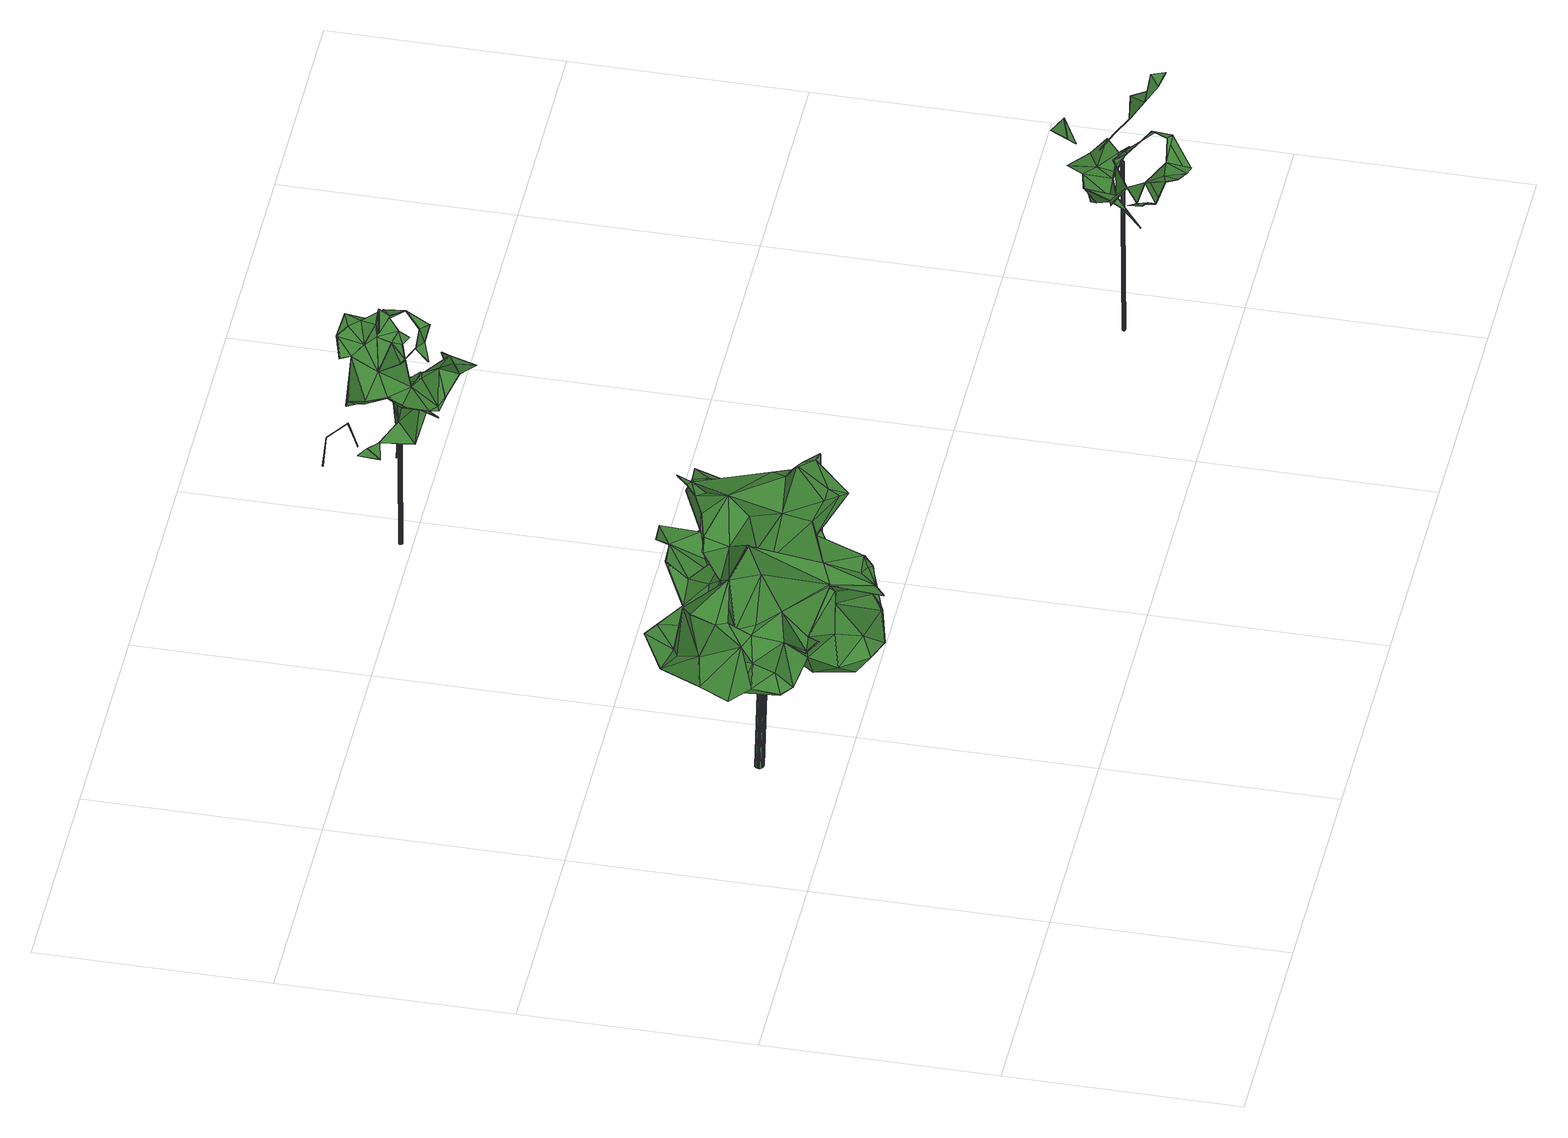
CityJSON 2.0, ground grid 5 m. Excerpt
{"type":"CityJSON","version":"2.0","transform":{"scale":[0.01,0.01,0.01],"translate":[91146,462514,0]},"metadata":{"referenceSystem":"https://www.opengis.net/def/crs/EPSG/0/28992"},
"CityObjects":{
"tree1":{"type":"SolitaryVegetationObject","attributes":{"gtid":67,"crown_width_m":5.09,"crown_median_z":5.43,"trunk_H_m":5.1,"trunk_DBH_m":0.188,"trunk_radius_m":0.0938,"trunk_base_height_m":0.33,"original_gtid":"68"},"geometry":[{"type":"Solid","lod":"3","boundaries":[[[[0,1,2]],[[3,4,5]],[[6,7,8]],[[9,10,11]],[[12,13,14]],[[15,16,17]],[[18,19,20]],[[21,22,23]],[[24,25,26]],[[27,28,29]],[[30,28,27]],[[31,32,33]],[[34,30,0]],[[35,36,37]],[[38,39,40]],[[27,29,1]],[[27,1,30]],[[21,41,42]],[[43,44,7]],[[45,46,47]],[[48,49,50]],[[33,51,52]],[[53,20,19]],[[18,20,54]],[[55,56,57]],[[58,53,19]],[[59,60,61]],[[62,63,64]],[[65,66,37]],[[67,25,68]],[[7,69,70]],[[35,37,71]],[[72,73,74]],[[73,75,74]],[[10,9,76]],[[77,78,79]],[[80,81,82]],[[83,84,85]],[[86,87,88]],[[89,90,47]],[[91,87,92]],[[46,93,94]],[[38,40,95]],[[96,89,47]],[[97,36,98]],[[29,98,36]],[[30,1,0]],[[99,92,86]],[[100,101,102]],[[103,104,105]],[[52,106,107]],[[108,109,15]],[[33,32,51]],[[58,105,110]],[[105,111,110]],[[80,112,113]],[[47,97,114]],[[115,116,117]],[[118,119,120]],[[29,121,98]],[[122,123,31]],[[124,125,107]],[[19,126,58]],[[127,128,129]],[[130,24,26]],[[57,56,131]],[[58,126,105]],[[16,109,78]],[[132,133,134]],[[55,135,23]],[[107,136,124]],[[54,22,21]],[[64,126,38]],[[39,38,126]],[[39,126,19]],[[53,54,20]],[[53,137,54]],[[138,91,88]],[[138,139,91]],[[140,141,142]],[[143,144,145]],[[69,44,146]],[[67,83,25]],[[16,78,17]],[[147,148,81]],[[31,149,150]],[[54,137,22]],[[22,137,23]],[[81,80,113]],[[151,149,31]],[[50,152,153]],[[91,92,99]],[[51,32,154]],[[155,115,117]],[[58,110,56]],[[42,41,10]],[[67,156,83]],[[108,79,78]],[[157,79,108]],[[135,41,23]],[[21,23,41]],[[158,159,160]],[[118,88,87]],[[147,161,162]],[[163,161,147]],[[121,164,98]],[[165,34,71]],[[165,71,37]],[[166,167,168]],[[83,169,84]],[[170,132,171]],[[172,24,130]],[[118,173,88]],[[174,48,141]],[[175,176,66]],[[177,178,179]],[[180,146,44]],[[122,31,33]],[[150,149,181]],[[38,95,64]],[[37,66,165]],[[182,78,77]],[[17,78,182]],[[58,56,55]],[[123,183,13]],[[70,115,155]],[[184,115,70]],[[51,106,52]],[[51,4,106]],[[154,4,51]],[[137,53,23]],[[34,0,2]],[[2,1,34]],[[185,178,122]],[[145,179,186]],[[144,143,187]],[[180,44,43]],[[186,188,187]],[[115,172,116]],[[142,189,190]],[[93,191,192]],[[93,192,193]],[[65,37,36]],[[108,78,109]],[[194,195,196]],[[194,196,197]],[[198,112,93]],[[151,181,149]],[[198,113,112]],[[98,164,97]],[[97,164,114]],[[123,199,200]],[[178,186,179]],[[103,63,62]],[[201,169,202]],[[203,202,169]],[[14,199,179]],[[204,205,206]],[[207,208,209]],[[29,36,35]],[[96,210,211]],[[45,212,43]],[[77,190,213]],[[77,142,190]],[[121,45,164]],[[45,114,164]],[[186,187,143]],[[17,214,215]],[[205,128,127]],[[181,216,150]],[[217,85,5]],[[70,155,218]],[[219,220,62]],[[220,221,62]],[[14,13,222]],[[223,224,225]],[[97,226,36]],[[65,36,226]],[[18,39,19]],[[48,227,49]],[[176,175,228]],[[17,75,15]],[[15,75,108]],[[95,229,64]],[[147,81,72]],[[72,81,73]],[[81,113,73]],[[111,104,230]],[[225,188,186]],[[121,29,212]],[[102,101,163]],[[17,231,75]],[[215,231,17]],[[171,191,232]],[[205,102,206]],[[187,9,179]],[[187,179,144]],[[182,77,213]],[[143,145,186]],[[76,9,187]],[[34,68,30]],[[31,150,233]],[[145,144,179]],[[100,102,205]],[[203,169,156]],[[11,234,134]],[[152,235,193]],[[49,152,50]],[[235,152,49]],[[26,139,130]],[[157,174,79]],[[157,90,174]],[[184,236,172]],[[237,238,239]],[[240,241,242]],[[178,223,243]],[[153,244,50]],[[85,217,120]],[[40,39,18]],[[235,93,193]],[[90,74,245]],[[246,61,247]],[[91,99,88]],[[248,42,249]],[[219,117,220]],[[117,250,220]],[[43,46,45]],[[109,16,15]],[[177,179,123]],[[14,179,9]],[[120,119,85]],[[177,123,178]],[[251,232,252]],[[132,134,171]],[[180,43,212]],[[57,131,181]],[[91,139,87]],[[253,13,183]],[[96,47,210]],[[247,165,66]],[[32,120,254]],[[32,254,154]],[[245,74,65]],[[119,25,85]],[[142,141,189]],[[217,5,255]],[[205,256,128]],[[48,189,141]],[[255,5,4]],[[184,180,28]],[[70,69,146]],[[180,70,146]],[[180,184,70]],[[44,69,7]],[[186,178,243]],[[178,123,122]],[[67,68,60]],[[50,248,48]],[[235,257,93]],[[213,258,182]],[[73,157,75]],[[174,96,48]],[[10,249,42]],[[64,219,62]],[[259,200,199]],[[139,119,87]],[[244,260,171]],[[216,221,220]],[[86,88,99]],[[87,119,118]],[[172,115,184]],[[77,140,142]],[[222,13,253]],[[56,110,131]],[[110,111,131]],[[175,66,65]],[[74,90,113]],[[261,168,167]],[[94,262,46]],[[221,103,62]],[[237,223,238]],[[252,232,191]],[[162,6,191]],[[255,4,154]],[[245,97,47]],[[80,82,112]],[[245,47,90]],[[82,162,112]],[[156,169,83]],[[207,263,205]],[[209,263,207]],[[123,179,199]],[[171,192,191]],[[213,190,264]],[[121,212,45]],[[265,176,228]],[[65,231,175]],[[67,60,228]],[[211,266,96]],[[227,96,266]],[[267,96,227]],[[267,227,48]],[[267,48,96]],[[268,183,200]],[[94,93,257]],[[266,94,257]],[[266,211,94]],[[266,257,227]],[[269,270,13]],[[210,262,211]],[[136,240,237]],[[271,240,136]],[[249,10,76]],[[90,89,174]],[[96,174,89]],[[40,229,95]],[[227,257,235]],[[227,235,49]],[[162,148,147]],[[270,57,272]],[[151,272,181]],[[107,125,52]],[[271,136,107]],[[85,84,5]],[[197,160,159]],[[197,273,160]],[[126,64,63]],[[180,212,28]],[[74,75,231]],[[74,231,65]],[[269,111,57]],[[25,83,85]],[[215,201,274]],[[11,10,41]],[[188,275,261]],[[157,108,75]],[[79,174,141]],[[140,79,141]],[[271,3,276]],[[24,30,68]],[[24,68,25]],[[60,68,34]],[[4,3,271]],[[204,206,198]],[[102,72,206]],[[196,195,277]],[[72,198,206]],[[14,11,278]],[[57,181,272]],[[151,270,272]],[[17,167,214]],[[26,119,139]],[[25,119,26]],[[105,104,55]],[[259,253,200]],[[270,269,57]],[[279,196,277]],[[279,197,196]],[[222,259,199]],[[222,199,14]],[[138,280,139]],[[234,171,134]],[[40,251,229]],[[28,212,29]],[[281,246,247]],[[255,154,254]],[[220,250,216]],[[282,197,159]],[[217,254,120]],[[45,47,114]],[[9,11,14]],[[193,192,171]],[[3,84,169]],[[191,8,252]],[[221,104,103]],[[230,104,221]],[[77,79,140]],[[261,283,188]],[[111,216,181]],[[47,46,262]],[[218,229,251]],[[155,229,218]],[[219,64,229]],[[252,8,7]],[[6,8,191]],[[117,229,155]],[[117,219,229]],[[147,102,163]],[[215,175,231]],[[264,258,213]],[[215,274,175]],[[14,278,12]],[[147,72,102]],[[12,269,13]],[[182,167,17]],[[60,59,265]],[[247,34,165]],[[200,183,123]],[[118,233,216]],[[150,216,233]],[[76,261,258]],[[230,221,216]],[[111,181,131]],[[248,284,48]],[[249,284,248]],[[211,262,94]],[[189,284,249]],[[48,284,189]],[[18,170,40]],[[251,40,170]],[[18,54,170]],[[122,238,185]],[[232,170,171]],[[251,170,232]],[[258,167,182]],[[261,167,258]],[[82,148,162]],[[81,148,82]],[[6,43,7]],[[136,237,124]],[[55,12,135]],[[278,134,12]],[[135,12,134]],[[269,12,55]],[[105,55,111]],[[57,111,55]],[[55,23,285]],[[55,285,58]],[[230,216,111]],[[76,258,264]],[[187,283,286]],[[198,72,113]],[[72,74,113]],[[189,264,190]],[[50,244,248]],[[173,117,138]],[[24,172,236]],[[24,236,30]],[[203,201,202]],[[6,204,43]],[[60,265,228]],[[156,67,228]],[[156,228,175]],[[41,234,11]],[[46,204,198]],[[93,46,198]],[[188,224,275]],[[276,169,201]],[[240,242,237]],[[275,237,242]],[[275,242,168]],[[54,133,170]],[[162,191,93]],[[287,122,33]],[[157,113,90]],[[255,254,217]],[[31,118,32]],[[31,233,118]],[[66,281,247]],[[268,200,253]],[[222,253,259]],[[241,276,201]],[[201,242,241]],[[287,238,122]],[[245,226,97]],[[65,226,245]],[[268,253,183]],[[265,59,176]],[[118,120,32]],[[238,223,288]],[[238,288,185]],[[223,237,275]],[[161,208,207]],[[111,269,104]],[[225,224,188]],[[205,161,207]],[[289,252,7]],[[70,218,289]],[[70,289,7]],[[251,252,289]],[[251,289,218]],[[66,176,281]],[[176,290,281]],[[176,59,290]],[[290,246,281]],[[290,59,246]],[[256,205,263]],[[256,263,291]],[[291,263,209]],[[292,127,129]],[[30,236,28]],[[184,28,236]],[[287,33,52]],[[168,242,201]],[[107,4,271]],[[107,106,4]],[[287,52,125]],[[58,285,53]],[[23,53,285]],[[287,239,238]],[[241,271,276]],[[241,240,271]],[[234,54,21]],[[133,54,234]],[[244,153,260]],[[234,42,248]],[[193,260,152]],[[153,152,260]],[[248,244,171]],[[43,204,46]],[[29,71,1]],[[29,35,71]],[[1,71,34]],[[243,225,186]],[[261,286,283]],[[187,188,283]],[[76,187,286]],[[3,5,84]],[[261,76,286]],[[261,275,168]],[[125,239,287]],[[125,124,239]],[[124,237,239]],[[288,223,178]],[[288,178,185]],[[59,61,246]],[[135,234,41]],[[234,135,133]],[[234,21,42]],[[248,171,234]],[[151,13,270]],[[31,13,151]],[[123,13,31]],[[87,86,92]],[[195,160,277]],[[292,293,100]],[[291,129,256]],[[274,201,294]],[[210,47,262]],[[243,223,225]],[[117,173,250]],[[292,100,127]],[[73,113,157]],[[282,159,158]],[[162,161,205]],[[170,133,132]],[[60,34,61]],[[247,61,34]],[[171,260,193]],[[11,134,278]],[[197,282,194]],[[279,273,197]],[[173,138,88]],[[282,158,195]],[[282,195,194]],[[139,280,130]],[[158,160,195]],[[216,173,118]],[[249,295,189]],[[264,189,295]],[[269,55,104]],[[250,173,216]],[[168,201,296]],[[166,296,167]],[[166,168,296]],[[172,130,280]],[[116,172,280]],[[223,275,224]],[[126,297,105]],[[63,297,126]],[[103,297,63]],[[161,101,208]],[[127,100,205]],[[6,205,204]],[[162,205,6]],[[161,163,101]],[[214,167,296]],[[129,209,292]],[[129,291,209]],[[215,296,201]],[[214,296,215]],[[128,256,129]],[[76,264,295]],[[76,295,249]],[[93,112,162]],[[276,3,169]],[[175,294,156]],[[277,298,279]],[[273,298,160]],[[279,298,273]],[[277,160,298]],[[135,134,133]],[[293,101,100]],[[292,101,293]],[[208,101,209]],[[209,101,292]],[[103,105,297]],[[274,294,175]],[[138,117,116]],[[138,116,280]],[[203,294,201]],[[203,156,294]],[[299,300,301]],[[299,301,302]],[[302,301,303]],[[302,303,304]],[[301,300,305]],[[301,305,303]],[[303,305,306]],[[303,306,304]],[[305,300,307]],[[305,307,306]],[[306,307,308]],[[306,308,304]],[[307,300,309]],[[307,309,308]],[[308,309,310]],[[308,310,304]],[[309,300,311]],[[309,311,310]],[[310,311,312]],[[310,312,304]],[[311,300,313]],[[311,313,312]],[[312,313,314]],[[312,314,304]],[[313,300,315]],[[313,315,314]],[[314,315,316]],[[314,316,304]],[[315,300,317]],[[315,317,316]],[[316,317,318]],[[316,318,304]],[[317,300,319]],[[317,319,318]],[[318,319,320]],[[318,320,304]],[[319,300,321]],[[319,321,320]],[[320,321,322]],[[320,322,304]],[[321,300,323]],[[321,323,322]],[[322,323,324]],[[322,324,304]],[[323,300,325]],[[323,325,324]],[[324,325,326]],[[324,326,304]],[[325,300,327]],[[325,327,326]],[[326,327,328]],[[326,328,304]],[[327,300,329]],[[327,329,328]],[[328,329,330]],[[328,330,304]],[[329,300,331]],[[329,331,330]],[[330,331,332]],[[330,332,304]],[[331,300,333]],[[331,333,332]],[[332,333,334]],[[332,334,304]],[[333,300,335]],[[333,335,334]],[[334,335,336]],[[334,336,304]],[[335,300,337]],[[335,337,336]],[[336,337,338]],[[336,338,304]],[[337,300,339]],[[337,339,338]],[[338,339,340]],[[338,340,304]],[[339,300,341]],[[339,341,340]],[[340,341,342]],[[340,342,304]],[[341,300,343]],[[341,343,342]],[[342,343,344]],[[342,344,304]],[[343,300,345]],[[343,345,344]],[[344,345,346]],[[344,346,304]],[[345,300,347]],[[345,347,346]],[[346,347,348]],[[346,348,304]],[[347,300,299]],[[347,299,348]],[[348,299,302]],[[348,302,304]]]]}]},
"tree2":{"type":"SolitaryVegetationObject","attributes":{"gtid":82,"crown_width_m":2.53,"crown_median_z":4.56,"trunk_H_m":4.2,"trunk_DBH_m":0.0757,"trunk_radius_m":0.0379,"trunk_base_height_m":0.36,"original_gtid":"84"},"geometry":[{"type":"Solid","lod":"3","boundaries":[[[[349,350,351]],[[352,353,354]],[[355,356,357]],[[358,359,360]],[[361,362,363]],[[364,365,366]],[[367,368,369]],[[367,369,370]],[[371,372,373]],[[374,363,362]],[[375,376,377]],[[378,379,380]],[[381,382,360]],[[369,382,381]],[[383,372,384]],[[385,386,387]],[[388,389,390]],[[391,392,393]],[[394,395,396]],[[397,398,399]],[[400,401,402]],[[403,404,405]],[[406,407,408]],[[409,410,411]],[[362,412,387]],[[413,354,353]],[[414,357,415]],[[394,416,417]],[[418,419,415]],[[355,384,420]],[[421,376,422]],[[423,420,384]],[[424,425,426]],[[396,427,417]],[[428,429,430]],[[431,432,433]],[[357,414,373]],[[366,365,392]],[[434,435,436]],[[437,438,439]],[[423,440,413]],[[441,442,443]],[[444,445,429]],[[430,429,445]],[[350,349,367]],[[426,446,355]],[[401,356,402]],[[447,394,396]],[[434,436,394]],[[360,359,448]],[[404,411,397]],[[400,402,356]],[[449,358,450]],[[451,425,452]],[[430,445,453]],[[400,356,448]],[[451,454,455]],[[396,395,456]],[[396,417,447]],[[457,407,458]],[[459,435,434]],[[460,363,461]],[[361,363,460]],[[462,463,381]],[[440,464,413]],[[423,464,440]],[[465,466,467]],[[468,469,461]],[[362,470,441]],[[471,419,413]],[[418,413,419]],[[387,472,473]],[[474,442,441]],[[475,476,393]],[[376,375,422]],[[365,364,477]],[[463,478,370]],[[366,479,393]],[[480,481,482]],[[483,480,482]],[[484,485,435]],[[486,422,377]],[[486,487,469]],[[408,407,457]],[[449,357,401]],[[488,465,467]],[[414,489,371]],[[421,468,376]],[[415,352,354]],[[487,461,469]],[[357,356,401]],[[415,490,352]],[[383,384,355]],[[371,373,414]],[[490,415,357]],[[461,353,460]],[[476,491,366]],[[366,393,476]],[[373,383,357]],[[492,450,490]],[[493,494,457]],[[457,494,408]],[[411,495,409]],[[406,458,407]],[[496,409,497]],[[378,498,379]],[[388,499,389]],[[468,363,374]],[[460,353,390]],[[379,500,380]],[[483,501,352]],[[502,410,368]],[[421,422,486]],[[481,503,425]],[[452,425,503]],[[462,478,463]],[[473,472,504]],[[441,505,362]],[[480,352,481]],[[352,480,483]],[[409,495,497]],[[439,486,377]],[[432,506,433]],[[506,432,444]],[[381,360,448]],[[396,456,427]],[[477,393,365]],[[397,399,507]],[[467,499,475]],[[430,433,508]],[[430,431,433]],[[372,371,464]],[[509,372,464]],[[475,491,467]],[[378,380,510]],[[387,475,385]],[[475,387,476]],[[430,508,428]],[[354,418,415]],[[413,418,354]],[[408,494,406]],[[511,494,378]],[[493,378,494]],[[442,474,512]],[[513,514,515]],[[450,358,516]],[[447,517,434]],[[490,450,516]],[[490,516,452]],[[358,360,516]],[[370,478,367]],[[364,491,477]],[[518,472,519]],[[423,509,464]],[[374,511,510]],[[491,475,393]],[[490,503,352]],[[481,352,503]],[[500,352,501]],[[399,403,520]],[[399,520,521]],[[477,491,393]],[[377,422,375]],[[496,454,368]],[[434,394,447]],[[413,353,423]],[[397,405,404]],[[494,522,406]],[[494,511,522]],[[511,472,522]],[[457,458,493]],[[505,488,412]],[[505,412,362]],[[355,523,426]],[[411,404,495]],[[458,519,472]],[[379,458,472]],[[461,363,468]],[[397,403,405]],[[507,403,397]],[[524,428,508]],[[490,452,503]],[[482,481,425]],[[449,400,359]],[[449,359,358]],[[449,401,400]],[[443,488,505]],[[443,505,441]],[[525,420,500]],[[379,526,500]],[[476,488,467]],[[507,520,403]],[[518,519,527]],[[527,519,458]],[[501,521,520]],[[355,357,383]],[[390,466,443]],[[465,443,466]],[[390,443,460]],[[373,372,383]],[[483,482,425]],[[451,382,454]],[[452,382,451]],[[398,397,411]],[[502,368,455]],[[387,473,362]],[[450,492,449]],[[357,449,492]],[[379,472,387]],[[369,368,454]],[[406,518,458]],[[527,458,518]],[[406,522,518]],[[518,522,472]],[[488,443,465]],[[361,470,362]],[[470,361,528]],[[470,528,441]],[[442,460,443]],[[460,428,361]],[[528,361,428]],[[445,444,432]],[[432,453,445]],[[386,475,499]],[[385,475,386]],[[528,428,512]],[[512,441,528]],[[508,433,506]],[[524,512,428]],[[442,512,524]],[[508,506,524]],[[529,424,426]],[[529,426,523]],[[448,359,400]],[[365,393,392]],[[453,431,430]],[[432,431,453]],[[510,380,530]],[[487,420,423]],[[512,514,441]],[[441,514,474]],[[524,444,429]],[[515,514,512]],[[515,512,474]],[[474,514,513]],[[515,474,513]],[[492,490,531]],[[458,379,498]],[[357,531,490]],[[510,532,378]],[[467,491,476]],[[366,491,364]],[[492,531,357]],[[454,382,369]],[[507,355,525]],[[410,398,411]],[[381,351,350]],[[429,442,524]],[[460,429,428]],[[460,442,429]],[[403,533,495]],[[502,533,403]],[[374,510,468]],[[439,468,510]],[[468,421,469]],[[456,395,427]],[[511,534,472]],[[469,421,486]],[[472,535,504]],[[473,504,535]],[[506,444,524]],[[353,526,390]],[[353,500,526]],[[353,352,500]],[[379,386,526]],[[495,533,497]],[[355,446,356]],[[356,446,448]],[[495,404,403]],[[525,500,501]],[[423,461,487]],[[461,423,353]],[[413,464,471]],[[471,464,489]],[[355,424,529]],[[393,479,391]],[[391,479,392]],[[489,464,371]],[[423,384,509]],[[372,509,384]],[[387,386,379]],[[355,529,523]],[[521,501,424]],[[501,483,424]],[[425,424,483]],[[436,416,394]],[[455,351,451]],[[455,349,351]],[[350,478,536]],[[367,478,350]],[[466,389,467]],[[467,389,499]],[[536,478,462]],[[526,386,388]],[[526,388,390]],[[511,378,532]],[[517,436,435]],[[403,399,398]],[[403,398,502]],[[521,424,399]],[[486,438,487]],[[381,463,369]],[[434,517,485]],[[435,485,517]],[[484,459,485]],[[459,484,435]],[[439,438,486]],[[434,485,459]],[[355,399,424]],[[399,355,507]],[[501,507,525]],[[501,520,507]],[[392,479,366]],[[410,409,496]],[[410,496,368]],[[447,417,416]],[[525,355,420]],[[510,530,439]],[[500,530,380]],[[536,462,350]],[[381,350,462]],[[476,412,488]],[[530,437,439]],[[439,376,468]],[[377,376,439]],[[394,417,427]],[[394,427,395]],[[381,446,426]],[[448,446,381]],[[511,532,510]],[[426,351,381]],[[349,455,367]],[[367,455,368]],[[447,416,517]],[[530,420,437]],[[530,500,420]],[[436,517,416]],[[426,451,351]],[[426,425,451]],[[455,454,502]],[[502,454,496]],[[387,412,476]],[[473,374,362]],[[473,534,374]],[[493,498,378]],[[535,472,534]],[[535,534,473]],[[511,374,534]],[[489,419,471]],[[415,419,414]],[[414,419,489]],[[499,388,386]],[[390,389,466]],[[458,498,493]],[[516,360,382]],[[516,382,452]],[[370,369,463]],[[497,533,496]],[[502,496,533]],[[410,502,398]],[[420,487,438]],[[420,438,437]],[[537,538,539]],[[537,539,540]],[[540,539,541]],[[540,541,542]],[[539,538,543]],[[539,543,541]],[[541,543,544]],[[541,544,542]],[[543,538,545]],[[543,545,544]],[[544,545,546]],[[544,546,542]],[[545,538,547]],[[545,547,546]],[[546,547,548]],[[546,548,542]],[[547,538,549]],[[547,549,548]],[[548,549,550]],[[548,550,542]],[[549,538,551]],[[549,551,550]],[[550,551,552]],[[550,552,542]],[[551,538,553]],[[551,553,552]],[[552,553,554]],[[552,554,542]],[[553,538,555]],[[553,555,554]],[[554,555,556]],[[554,556,542]],[[555,538,557]],[[555,557,556]],[[556,557,558]],[[556,558,542]],[[557,538,559]],[[557,559,558]],[[559,538,560]],[[559,560,558]],[[558,560,561]],[[558,561,542]],[[560,538,562]],[[560,562,561]],[[561,562,563]],[[561,563,542]],[[562,538,564]],[[562,564,563]],[[563,564,565]],[[563,565,542]],[[564,538,566]],[[564,566,565]],[[565,566,567]],[[565,567,542]],[[566,538,568]],[[566,568,567]],[[567,568,569]],[[567,569,542]],[[568,538,570]],[[568,570,569]],[[569,570,571]],[[569,571,542]],[[570,538,572]],[[570,572,571]],[[571,572,573]],[[571,573,542]],[[572,538,574]],[[572,574,573]],[[573,574,575]],[[573,575,542]],[[574,538,576]],[[574,576,575]],[[575,576,577]],[[575,577,542]],[[576,538,578]],[[576,578,577]],[[577,578,579]],[[577,579,542]],[[578,538,580]],[[578,580,579]],[[579,580,581]],[[579,581,542]],[[580,538,582]],[[580,582,581]],[[581,582,583]],[[581,583,542]],[[582,538,584]],[[582,584,583]],[[583,584,585]],[[583,585,542]],[[584,538,537]],[[584,537,585]],[[585,537,540]],[[585,540,542]]]]}]},
"tree3":{"type":"SolitaryVegetationObject","attributes":{"gtid":68,"crown_width_m":2.33,"crown_median_z":4.64,"trunk_H_m":4.23,"trunk_DBH_m":0.0697,"trunk_radius_m":0.0348,"trunk_base_height_m":0.41,"original_gtid":"69"},"geometry":[{"type":"Solid","lod":"3","boundaries":[[[[586,587,588]],[[589,590,591]],[[592,593,594]],[[595,596,597]],[[595,598,596]],[[599,600,601]],[[602,587,603]],[[604,605,606]],[[591,607,608]],[[591,608,609]],[[610,611,612]],[[613,614,594]],[[615,600,589]],[[616,617,618]],[[619,587,586]],[[619,586,620]],[[586,602,603]],[[618,621,616]],[[599,622,623]],[[622,624,623]],[[625,626,627]],[[628,627,626]],[[613,594,610]],[[629,607,630]],[[631,632,633]],[[610,593,611]],[[634,635,636]],[[593,610,594]],[[637,625,638]],[[609,639,640]],[[628,616,627]],[[641,626,635]],[[618,617,642]],[[594,614,592]],[[643,614,613]],[[643,592,614]],[[601,644,622]],[[645,646,647]],[[648,632,649]],[[625,627,650]],[[650,628,625]],[[651,652,653]],[[622,644,624]],[[654,655,656]],[[624,657,623]],[[657,658,659]],[[609,608,660]],[[607,660,608]],[[661,657,659]],[[645,606,662]],[[662,606,641]],[[660,649,663]],[[664,665,666]],[[667,668,669]],[[621,627,616]],[[655,654,651]],[[670,591,600]],[[670,671,591]],[[672,609,673]],[[617,616,674]],[[675,665,676]],[[604,677,678]],[[679,634,647]],[[636,635,626]],[[606,633,604]],[[593,680,588]],[[588,611,593]],[[652,681,653]],[[634,637,647]],[[625,636,626]],[[589,591,609]],[[640,589,609]],[[601,600,615]],[[671,682,630]],[[676,664,668]],[[657,683,598]],[[684,598,683]],[[685,686,684]],[[653,687,651]],[[688,605,632]],[[689,690,602]],[[688,650,691]],[[691,674,642]],[[689,602,680]],[[654,652,651]],[[666,665,692]],[[692,665,675]],[[596,693,694]],[[634,625,637]],[[666,646,664]],[[636,625,634]],[[586,588,602]],[[695,696,680]],[[612,613,610]],[[695,612,696]],[[641,606,626]],[[632,605,604]],[[663,632,604]],[[692,646,666]],[[609,672,639]],[[697,605,691]],[[603,698,586]],[[699,651,687]],[[661,659,677]],[[661,669,676]],[[700,685,701]],[[693,673,660]],[[664,702,675]],[[651,699,655]],[[656,655,699]],[[667,669,703]],[[668,704,669]],[[676,669,704]],[[691,605,688]],[[677,669,661]],[[599,703,658]],[[677,659,678]],[[679,662,634]],[[647,662,679]],[[647,646,662]],[[692,662,646]],[[641,635,634]],[[662,641,634]],[[606,645,631]],[[621,618,674]],[[645,647,637]],[[645,637,631]],[[620,698,619]],[[615,705,601]],[[644,705,615]],[[706,707,684]],[[708,685,707]],[[603,587,619]],[[615,701,644]],[[628,709,697]],[[644,601,705]],[[675,676,704]],[[704,668,675]],[[668,664,675]],[[621,650,627]],[[672,596,639]],[[591,590,600]],[[667,599,623]],[[667,623,668]],[[697,674,616]],[[693,710,597]],[[691,642,697]],[[706,657,624]],[[617,674,642]],[[685,684,707]],[[633,703,677]],[[669,677,703]],[[621,674,691]],[[621,691,650]],[[632,648,670]],[[671,670,648]],[[681,687,653]],[[630,682,629]],[[612,690,696]],[[595,597,670]],[[663,649,632]],[[710,670,597]],[[682,607,629]],[[682,671,607]],[[692,702,662]],[[675,702,692]],[[676,665,664]],[[622,599,601]],[[630,607,591]],[[630,591,671]],[[681,652,699]],[[699,687,681]],[[699,652,656]],[[656,652,654]],[[604,703,670]],[[670,703,633]],[[660,711,710]],[[660,710,693]],[[624,644,706]],[[712,713,700]],[[684,596,598]],[[658,703,678]],[[708,706,644]],[[708,644,714]],[[613,612,643]],[[612,715,643]],[[628,650,709]],[[592,715,695]],[[596,712,615]],[[628,638,625]],[[643,715,592]],[[609,660,673]],[[633,677,604]],[[697,616,628]],[[586,698,620]],[[597,596,694]],[[639,596,716]],[[589,716,615]],[[716,596,615]],[[588,680,602]],[[589,640,716]],[[639,716,640]],[[633,606,631]],[[589,600,590]],[[670,633,632]],[[615,712,701]],[[700,701,712]],[[706,708,707]],[[595,670,598]],[[598,670,600]],[[657,661,623]],[[657,598,658]],[[668,623,676]],[[676,623,661]],[[604,670,710]],[[603,619,698]],[[588,587,717]],[[598,600,658]],[[600,599,658]],[[678,703,604]],[[678,659,658]],[[667,703,599]],[[602,717,587]],[[662,702,645]],[[690,717,602]],[[701,714,644]],[[611,588,717]],[[646,645,702]],[[646,702,664]],[[637,638,631]],[[642,674,618]],[[660,663,711]],[[663,718,711]],[[710,711,718]],[[697,642,674]],[[604,718,663]],[[712,596,713]],[[592,695,593]],[[680,593,695]],[[596,684,713]],[[684,686,713]],[[686,685,713]],[[700,713,685]],[[695,715,612]],[[709,650,688]],[[706,683,657]],[[684,683,706]],[[689,696,690]],[[680,696,689]],[[697,709,605]],[[606,605,709]],[[648,607,671]],[[672,673,596]],[[596,673,693]],[[717,690,719]],[[717,719,611]],[[693,597,694]],[[612,719,690]],[[611,719,612]],[[710,718,604]],[[685,708,714]],[[685,714,701]],[[606,638,626]],[[626,638,628]],[[632,638,688]],[[631,638,632]],[[709,688,638]],[[709,638,606]],[[607,649,660]],[[648,649,607]],[[720,721,722]],[[720,722,723]],[[723,722,724]],[[723,724,725]],[[722,721,726]],[[722,726,724]],[[726,721,727]],[[726,727,724]],[[724,727,728]],[[724,728,725]],[[728,727,729]],[[728,729,725]],[[727,721,730]],[[727,730,729]],[[729,730,731]],[[729,731,725]],[[730,721,732]],[[730,732,731]],[[731,732,733]],[[731,733,725]],[[732,721,734]],[[732,734,733]],[[733,734,735]],[[733,735,725]],[[734,721,736]],[[734,736,735]],[[736,721,737]],[[736,737,735]],[[735,737,738]],[[735,738,725]],[[737,721,739]],[[737,739,738]],[[738,739,740]],[[738,740,725]],[[739,721,741]],[[739,741,740]],[[740,741,742]],[[740,742,725]],[[741,721,743]],[[741,743,742]],[[743,721,744]],[[743,744,742]],[[742,744,745]],[[742,745,725]],[[744,721,746]],[[744,746,745]],[[745,746,747]],[[745,747,725]],[[746,721,748]],[[746,748,747]],[[747,748,749]],[[747,749,725]],[[748,721,750]],[[748,750,749]],[[749,750,751]],[[749,751,725]],[[750,721,752]],[[750,752,751]],[[751,752,753]],[[751,753,725]],[[752,721,754]],[[752,754,753]],[[753,754,755]],[[753,755,725]],[[754,721,756]],[[754,756,755]],[[756,721,757]],[[756,757,755]],[[755,757,758]],[[755,758,725]],[[757,721,759]],[[757,759,758]],[[758,759,760]],[[758,760,725]],[[759,721,761]],[[759,761,760]],[[760,761,762]],[[760,762,725]],[[761,721,763]],[[761,763,762]],[[762,763,764]],[[762,764,725]],[[763,721,720]],[[763,720,764]],[[764,720,723]],[[764,723,725]]]]}]}
},
"vertices":[
[586,771,419],[566,788,448],[588,770,420],[446,523,392],[359,458,422],[445,524,391],[413,795,524],[410,868,554],[350,773,547],[261,507,625],[219,666,734],[230,642,655],[169,650,543],[195,589,514],[224,599,568],[535,596,714],[544,583,726],[483,571,654],[155,807,492],[116,827,470],[131,795,497],[182,700,670],[102,762,633],[110,713,608],[460,719,463],[467,665,429],[420,699,445],[563,779,537],[503,781,525],[585,808,561],[520,800,450],[244,549,442],[284,546,371],[269,491,403],[559,766,463],[637,776,529],[606,771,568],[629,726,551],[190,874,494],[188,875,496],[210,853,506],[182,698,670],[220,668,735],[452,811,560],[460,899,557],[506,853,619],[473,817,646],[474,818,647],[357,736,744],[319,783,718],[273,769,697],[322,466,355],[332,437,388],[107,746,522],[150,788,609],[133,664,540],[91,682,428],[113,639,450],[83,739,463],[520,662,465],[549,653,446],[506,706,468],[208,787,472],[155,806,490],[203,811,474],[575,686,593],[575,687,591],[550,653,444],[505,706,466],[433,900,541],[409,868,552],[636,774,528],[484,689,623],[424,635,700],[486,690,624],[486,608,644],[298,528,649],[438,546,727],[519,588,730],[486,630,726],[406,704,724],[401,656,697],[357,692,696],[463,554,408],[447,524,390],[440,565,414],[332,707,321],[356,702,346],[355,703,347],[442,757,697],[459,737,695],[356,704,347],[333,708,319],[386,763,642],[412,832,712],[211,852,504],[419,823,716],[542,813,629],[581,850,616],[333,709,320],[438,625,554],[354,637,549],[438,626,556],[150,767,504],[126,738,514],[85,739,462],[334,438,388],[351,411,416],[512,614,726],[545,584,727],[93,683,427],[113,662,438],[386,761,642],[457,736,693],[523,834,625],[349,773,545],[336,707,466],[287,739,467],[315,631,408],[388,637,424],[332,609,413],[550,848,611],[281,501,481],[200,539,532],[364,419,489],[350,412,417],[117,827,469],[488,604,513],[486,643,436],[407,577,446],[396,717,450],[112,660,437],[210,722,536],[158,738,566],[160,682,559],[128,691,602],[403,431,471],[103,764,632],[363,698,413],[365,698,412],[411,626,766],[411,628,767],[396,601,812],[259,394,616],[258,395,617],[259,395,615],[434,899,540],[403,628,624],[374,646,637],[179,568,412],[188,606,437],[178,566,413],[274,770,695],[251,768,675],[323,503,378],[308,809,552],[534,577,490],[486,631,724],[276,602,470],[226,648,565],[251,576,501],[347,698,563],[382,723,598],[353,638,551],[550,849,613],[580,763,525],[368,564,568],[397,561,636],[425,512,565],[462,552,409],[208,756,519],[269,734,592],[407,751,492],[311,659,428],[440,662,751],[561,583,562],[537,597,571],[281,553,622],[294,502,582],[260,506,623],[438,855,538],[157,588,406],[450,506,712],[149,533,535],[412,796,522],[297,548,484],[290,419,611],[291,418,613],[356,436,609],[354,624,718],[375,541,747],[362,739,593],[308,703,644],[276,763,685],[317,692,528],[306,599,479],[352,637,550],[257,649,591],[496,735,629],[199,539,533],[169,510,548],[442,525,517],[441,565,416],[512,593,489],[474,793,565],[454,693,509],[502,692,573],[396,717,452],[337,705,467],[367,651,449],[437,856,713],[436,858,714],[476,795,565],[421,519,726],[456,613,628],[508,591,603],[207,651,443],[407,576,444],[308,856,592],[232,778,475],[232,738,481],[198,737,503],[149,533,537],[357,507,581],[350,446,606],[334,456,603],[533,729,590],[371,805,720],[535,579,491],[252,808,528],[149,719,524],[510,592,605],[280,759,571],[249,607,466],[184,699,669],[320,783,716],[483,754,483],[400,446,499],[388,522,472],[363,421,489],[464,455,494],[464,457,493],[425,510,564],[311,476,595],[251,766,674],[497,736,631],[476,686,521],[552,764,518],[286,719,671],[256,657,696],[259,688,462],[251,807,530],[308,808,554],[136,532,542],[326,563,413],[332,546,424],[466,663,431],[371,805,718],[395,561,637],[169,512,549],[252,767,674],[391,463,604],[436,857,712],[419,698,447],[357,562,704],[514,595,490],[413,832,714],[397,789,710],[135,532,541],[141,642,494],[186,605,439],[403,433,470],[157,588,408],[226,598,567],[537,595,571],[393,461,603],[424,489,500],[347,597,537],[196,646,549],[312,593,609],[395,718,451],[504,692,572],[290,698,517],[350,446,608],[355,692,698],[107,744,521],[334,457,605],[357,457,422],[357,509,582],[309,854,591],[487,609,520],[387,635,425],[387,571,477],[348,595,537],[533,577,492],[313,636,634],[438,624,555],[132,793,495],[341,573,575],[384,675,33],[375,675,33],[384,678,34],[366,658,543],[366,661,544],[357,658,543],[383,680,34],[365,663,544],[381,682,34],[363,665,544],[379,683,34],[361,666,544],[377,684,33],[359,667,544],[375,684,33],[356,667,543],[372,684,33],[354,667,543],[370,683,33],[352,666,543],[368,681,33],[350,664,543],[367,679,33],[348,662,543],[366,677,33],[348,660,543],[366,675,33],[347,658,543],[366,672,33],[348,655,543],[367,670,33],[349,653,543],[369,668,33],[350,651,543],[371,667,33],[352,650,543],[373,666,33],[354,649,543],[375,666,33],[357,648,543],[378,666,33],[359,649,543],[380,667,33],[362,650,543],[382,669,33],[363,652,543],[383,671,33],[365,654,543],[384,673,33],[366,656,543],
[916,1547,634],[867,1558,626],[919,1574,604],[966,1530,520],[908,1531,432],[900,1593,411],[886,1564,508],[876,1617,548],[877,1617,548],[941,1644,604],[913,1631,596],[925,1607,605],[887,1488,332],[937,1469,399],[910,1482,420],[1068,1462,397],[1067,1461,397],[1047,1483,380],[916,1545,634],[950,1519,624],[916,1546,634],[894,1564,666],[851,1619,450],[836,1581,468],[853,1619,450],[883,1437,429],[810,1424,472],[811,1425,471],[812,1425,472],[940,1450,493],[944,1484,472],[935,1484,466],[918,1575,605],[967,1569,606],[838,1581,468],[837,1580,468],[988,1496,435],[988,1496,437],[988,1495,436],[979,1531,413],[1007,1558,398],[977,1531,413],[1012,1462,360],[1012,1463,359],[1046,1483,382],[866,1667,336],[834,1667,288],[833,1668,288],[871,1484,595],[873,1483,595],[883,1517,540],[891,1649,583],[857,1638,554],[858,1637,555],[872,1483,594],[849,1452,582],[849,1453,582],[985,1392,468],[978,1380,482],[977,1379,482],[950,1469,596],[934,1488,594],[885,1467,602],[937,1470,400],[898,1593,411],[869,1627,423],[888,1612,415],[866,1666,338],[865,1667,337],[899,1593,410],[888,1612,414],[878,1543,452],[827,1467,473],[811,1426,472],[877,1544,451],[939,1546,546],[964,1537,557],[920,1574,571],[833,1667,289],[863,1556,342],[863,1558,342],[837,1576,346],[818,1592,339],[819,1592,338],[819,1546,336],[907,1630,347],[892,1607,303],[905,1630,347],[864,1511,442],[847,1498,457],[857,1453,447],[879,1545,451],[911,1528,321],[910,1529,321],[976,1551,359],[837,1576,344],[837,1577,345],[898,1594,565],[866,1667,337],[897,1595,566],[892,1651,583],[941,1644,603],[966,1568,605],[968,1570,605],[819,1592,339],[951,1520,624],[950,1520,623],[832,1666,288],[927,1414,521],[973,1434,502],[892,1607,301],[911,1526,365],[864,1511,440],[867,1559,626],[894,1565,664],[852,1618,450],[977,1551,358],[1007,1559,397],[1007,1557,397],[857,1453,446],[846,1498,456],[887,1487,331],[887,1611,415],[966,1439,479],[937,1469,401],[917,1533,265],[998,1515,414],[997,1515,413],[1066,1462,397],[894,1563,665],[1012,1463,361],[994,1521,518],[994,1522,519],[994,1520,519],[966,1529,521],[891,1607,302],[893,1607,302],[827,1467,474],[846,1498,458],[977,1550,359],[868,1625,423],[951,1592,587],[1047,1483,382],[913,1631,594],[927,1416,521],[961,1411,467],[885,1467,600],[950,1471,596],[950,1470,595],[941,1450,493],[997,1515,415],[924,1503,449],[908,1512,529],[934,1489,593],[964,1539,557],[959,1500,436],[911,1526,364],[820,1546,335],[882,1517,539],[820,1546,336],[837,1581,467],[881,1439,442],[908,1429,446],[909,1528,321],[917,1532,264],[917,1531,265],[916,1532,265],[951,1592,589],[906,1630,347],[1016,1459,470],[1017,1460,471],[883,1516,539],[908,1511,529],[962,1411,466],[888,1565,508],[863,1557,341],[887,1563,508],[959,1501,437],[1018,1459,472],[887,1488,330],[939,1546,544],[923,1502,449],[898,1595,564],[908,1431,446],[934,1487,593],[908,1430,445],[936,1484,466],[866,1558,626],[929,1525,36],[925,1525,36],[929,1526,36],[924,1527,456],[924,1528,456],[921,1527,456],[928,1527,36],[924,1529,456],[928,1528,36],[923,1529,456],[927,1528,36],[923,1530,456],[926,1529,36],[922,1530,456],[925,1529,36],[921,1530,456],[924,1529,36],[920,1530,456],[923,1528,36],[919,1530,456],[922,1528,36],[918,1529,456],[922,1527,36],[921,1526,36],[917,1528,456],[921,1525,36],[917,1527,456],[921,1524,36],[917,1526,456],[922,1523,36],[918,1525,456],[922,1522,36],[918,1524,456],[923,1522,36],[919,1523,456],[924,1521,36],[920,1523,456],[925,1521,36],[921,1523,456],[926,1521,36],[922,1523,456],[927,1522,36],[923,1523,456],[928,1522,36],[923,1524,456],[928,1523,36],[924,1525,456],[929,1524,36],[924,1526,456],
[1871,244,554],[1870,243,554],[1874,213,593],[1921,284,348],[1892,258,372],[1885,246,366],[1910,177,687],[1874,182,642],[1887,157,676],[1890,258,372],[1923,320,394],[1863,304,407],[1920,257,395],[1946,236,449],[1920,256,394],[1942,254,393],[1876,214,593],[1871,243,553],[1839,212,443],[1789,181,448],[1836,173,465],[1860,214,363],[1884,246,366],[1890,284,350],[1888,157,676],[1875,182,642],[1903,177,651],[1921,147,688],[1921,148,689],[1942,281,366],[1752,151,484],[1730,158,492],[1729,158,491],[1837,267,534],[1837,268,534],[1752,151,482],[1973,233,439],[1946,237,450],[1973,234,440],[1821,128,485],[1821,128,487],[1778,139,461],[1778,140,462],[1838,183,342],[1839,183,342],[1837,173,464],[1839,210,443],[1840,211,443],[1847,89,493],[1822,103,496],[1822,102,495],[1835,134,487],[1835,173,464],[1909,300,336],[1909,299,335],[1835,134,489],[1752,193,470],[1922,148,688],[1974,256,418],[1873,137,492],[1923,134,524],[1874,86,486],[1858,238,402],[1833,244,408],[1778,140,460],[1948,363,513],[1911,348,489],[1937,336,459],[1911,348,490],[1946,363,514],[1932,388,489],[1946,238,449],[1899,248,447],[1892,252,466],[1833,245,407],[1917,228,466],[1873,137,494],[1813,239,413],[1941,174,512],[1930,179,523],[1923,134,526],[1917,228,464],[1927,199,496],[1916,228,465],[1859,238,403],[1860,213,363],[1891,285,350],[1863,305,407],[1752,192,470],[1929,178,523],[1927,200,497],[1892,250,466],[1891,251,466],[1874,85,487],[1906,218,628],[1937,338,459],[1839,183,343],[1942,255,394],[1946,294,398],[1996,319,391],[1946,294,396],[1938,337,459],[1789,180,447],[1932,200,599],[1930,199,599],[1777,183,452],[1912,143,526],[1862,306,407],[1863,305,408],[1903,178,651],[1907,217,628],[1778,183,454],[1838,267,534],[1933,387,489],[1956,358,383],[1996,319,389],[1913,143,524],[1899,247,448],[1926,199,497],[1943,255,393],[1974,256,419],[2009,287,422],[2011,287,422],[1789,180,449],[1833,245,409],[1812,240,413],[1956,356,383],[1955,357,384],[2010,287,421],[1911,177,686],[1910,299,336],[1875,212,593],[1813,240,414],[1906,216,628],[1878,225,41],[1875,225,41],[1878,226,41],[1896,232,463],[1896,233,463],[1893,232,464],[1878,227,41],[1877,228,41],[1895,234,463],[1894,235,464],[1876,228,41],[1893,235,464],[1875,229,41],[1892,235,464],[1874,228,41],[1891,235,464],[1873,228,41],[1873,227,41],[1890,234,464],[1872,227,41],[1889,233,464],[1872,226,41],[1889,232,464],[1871,225,41],[1872,224,41],[1889,231,464],[1872,223,41],[1890,230,464],[1873,223,41],[1890,229,464],[1873,222,41],[1891,229,464],[1874,222,41],[1892,228,464],[1875,222,41],[1893,228,464],[1876,222,41],[1877,222,41],[1894,229,464],[1877,223,41],[1895,229,464],[1878,223,41],[1896,230,464],[1878,224,41],[1896,231,463]
]}
